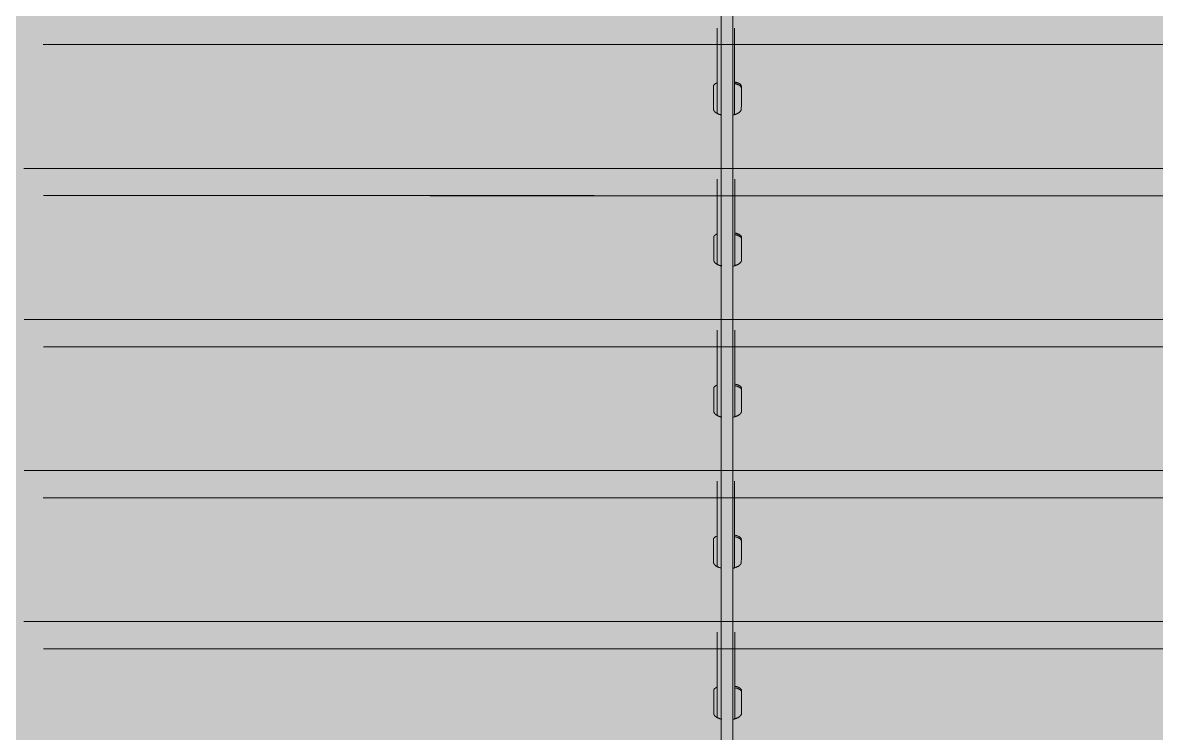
# Model space of a CAD drawing. Header units: millimetres. Extents: x 126 to 12547, y 1644 to 26714.
# Drawn here: x 840.5 to 934.3, y 25524.8 to 25583.6 of the extents above; entities that cross this region are included whole.
import ezdxf

# ---------------------------------------------------------------- set-up
doc = ezdxf.new("R2010")
doc.units = ezdxf.units.MM
doc.layers.add('cono piramide', color=4, linetype='Continuous')
for name, color, linetype, lineweight in [('F_ARREDI_pareti', 1, 'Continuous', 0), ('F_INFISSI', 4, 'Continuous', 5), ('F_MINERAL WALL', 6, 'Continuous', 5), ('F_Tendaggio', 252, 'Continuous', 5), ('F_VETRO', 140, 'Continuous', 5)]:
    doc.layers.add(name, color=color, linetype=linetype, lineweight=lineweight)

# ---------------------------------------------------------------- blocks, each defined once
blk = doc.blocks.new('TENDAGGIO_infisso piccolo_prospetto_fronte')
at = {"layer": 'F_Tendaggio'}
for p, q in [((734460.536, 513679.302), (734702.12, 513679.302)), ((734460.375, 513669.061), (734701.959, 513669.061)), ((734463.016, 513666.804), (734704.6, 513666.804)), ((734462.855, 513656.564), (734704.439, 513656.564)), ((734465.496, 513654.306), (734707.08, 513654.306)), ((734465.335, 513644.066), (734706.919, 513644.066)), ((734467.976, 513641.808), (734709.56, 513641.808)), ((734467.815, 513631.568), (734709.399, 513631.568)), ((734470.24, 513629.311), (734711.824, 513629.311))]:
    blk.add_line(p, q, dxfattribs=at)
for points in [[(734487.071, 514024.902), (734487.072, 513364.885)], [(734488.029, 513364.838), (734488.033, 513715.015)], [(734486.738, 513680.674), (734486.738, 513673.613)], [(734488.18, 513680.674), (734488.18, 513673.506)], [(734476.561, 513679.302), (734430.994, 513679.302)], [(734486.438, 513673.985), (734486.438, 513675.86), (734486.439, 513675.865), (734486.439, 513675.87), (734486.44, 513675.876), (734486.441, 513675.881), (734486.442, 513675.886), (734486.443, 513675.891), (734486.444, 513675.897), (734486.445, 513675.902), (734486.447, 513675.907), (734486.449, 513675.912), (734486.451, 513675.917), (734486.453, 513675.922), (734486.455, 513675.928), (734486.458, 513675.933), (734486.461, 513675.938), (734486.463, 513675.943), (734486.466, 513675.948), (734486.47, 513675.953), (734486.473, 513675.958), (734486.476, 513675.963), (734486.48, 513675.968), (734486.484, 513675.973), (734486.488, 513675.978), (734486.492, 513675.983), (734486.496, 513675.988), (734486.501, 513675.993), (734486.506, 513675.998), (734486.511, 513676.003), (734486.516, 513676.008), (734486.521, 513676.012), (734486.526, 513676.017), (734486.536, 513676.025), (734486.546, 513676.034), (734486.557, 513676.042), (734486.568, 513676.05), (734486.58, 513676.058), (734486.592, 513676.066), (734486.604, 513676.073), (734486.617, 513676.081), (734486.631, 513676.088), (734486.645, 513676.096), (734486.659, 513676.103), (734486.674, 513676.11), (734486.705, 513676.124), (734486.738, 513676.137)], [(734488.18, 513676.215), (734488.24, 513676.201), (734488.299, 513676.186), (734488.327, 513676.178), (734488.355, 513676.17), (734488.382, 513676.161), (734488.408, 513676.152), (734488.447, 513676.137), (734488.466, 513676.13), (734488.484, 513676.122), (734488.502, 513676.114), (734488.519, 513676.106), (734488.536, 513676.098), (734488.551, 513676.089), (734488.567, 513676.081), (734488.582, 513676.072), (734488.596, 513676.063), (734488.61, 513676.054), (734488.623, 513676.045), (734488.635, 513676.036), (734488.647, 513676.027), (734488.658, 513676.017), (734488.663, 513676.012), (734488.668, 513676.008), (734488.673, 513676.003), (734488.678, 513675.998), (734488.683, 513675.993), (734488.688, 513675.988), (734488.692, 513675.983), (734488.696, 513675.978), (734488.7, 513675.973), (734488.704, 513675.968), (734488.708, 513675.963), (734488.711, 513675.958), (734488.714, 513675.953), (734488.718, 513675.948), (734488.721, 513675.943), (734488.724, 513675.938), (734488.726, 513675.933), (734488.729, 513675.928), (734488.731, 513675.922), (734488.733, 513675.917), (734488.735, 513675.912), (734488.737, 513675.907), (734488.739, 513675.902), (734488.74, 513675.897), (734488.741, 513675.891), (734488.743, 513675.886), (734488.743, 513675.881), (734488.744, 513675.876), (734488.745, 513675.87), (734488.745, 513675.865), (734488.746, 513675.86), (734488.746, 513674.318), (734488.745, 513673.971), (734488.745, 513673.965), (734488.745, 513673.962), (734488.744, 513673.958), (734488.744, 513673.955), (734488.744, 513673.951), (734488.743, 513673.947), (734488.742, 513673.944), (734488.741, 513673.937), (734488.739, 513673.929), (734488.738, 513673.923), (734488.736, 513673.916), (734488.734, 513673.909), (734488.732, 513673.903), (734488.73, 513673.895), (734488.727, 513673.888), (734488.724, 513673.88), (734488.721, 513673.873), (734488.716, 513673.862), (734488.711, 513673.851), (734488.705, 513673.841), (734488.699, 513673.831), (734488.692, 513673.82), (734488.685, 513673.81), (734488.678, 513673.8), (734488.67, 513673.79), (734488.662, 513673.781), (734488.654, 513673.771), (734488.646, 513673.762), (734488.637, 513673.753), (734488.63, 513673.745), (734488.622, 513673.737), (734488.614, 513673.73), (734488.606, 513673.723), (734488.589, 513673.708), (734488.573, 513673.695), (734488.555, 513673.682), (734488.537, 513673.669), (734488.519, 513673.657), (734488.501, 513673.645), (734488.478, 513673.631), (734488.454, 513673.618), (734488.431, 513673.605), (734488.406, 513673.593), (734488.382, 513673.581), (734488.357, 513673.57), (734488.333, 513673.56), (734488.307, 513673.55), (734488.279, 513673.539), (734488.25, 513673.529), (734488.221, 513673.519), (734488.192, 513673.51), (734488.163, 513673.502), (734488.133, 513673.494), (734488.074, 513673.479)], [(734488.746, 513675.724), (734488.745, 513675.73), (734488.745, 513675.735), (734488.745, 513675.741), (734488.744, 513675.747), (734488.743, 513675.753), (734488.742, 513675.759), (734488.74, 513675.764), (734488.739, 513675.77), (734488.737, 513675.776), (734488.735, 513675.782), (734488.733, 513675.788), (734488.73, 513675.794), (734488.728, 513675.799), (734488.725, 513675.805), (734488.722, 513675.81), (734488.719, 513675.816), (734488.715, 513675.821), (734488.711, 513675.827), (734488.707, 513675.833), (734488.703, 513675.838), (734488.699, 513675.844), (734488.695, 513675.849), (734488.69, 513675.855), (734488.685, 513675.86), (734488.68, 513675.865), (734488.675, 513675.871), (734488.669, 513675.876), (734488.663, 513675.881), (734488.657, 513675.887), (734488.651, 513675.892), (734488.645, 513675.897), (734488.639, 513675.902), (734488.625, 513675.912), (734488.611, 513675.922), (734488.596, 513675.932), (734488.58, 513675.942), (734488.563, 513675.952), (734488.546, 513675.961), (734488.528, 513675.97), (734488.509, 513675.979), (734488.492, 513675.987), (734488.475, 513675.995), (734488.438, 513676.01), (734488.399, 513676.024), (734488.359, 513676.037), (734488.316, 513676.05), (734488.272, 513676.062), (734488.227, 513676.073), (734488.18, 513676.083)], [(734487.112, 513673.479), (734487.079, 513673.486), (734487.047, 513673.495), (734487.014, 513673.504), (734486.983, 513673.513), (734486.952, 513673.523), (734486.922, 513673.533), (734486.892, 513673.544), (734486.864, 513673.555), (734486.836, 513673.566), (734486.808, 513673.578), (734486.782, 513673.591), (734486.756, 513673.604), (734486.731, 513673.617), (734486.707, 513673.631), (734486.684, 513673.645), (734486.661, 513673.659), (734486.648, 513673.668), (734486.635, 513673.677), (734486.622, 513673.687), (734486.61, 513673.696), (734486.598, 513673.705), (734486.587, 513673.715), (734486.576, 513673.725), (734486.565, 513673.734), (734486.555, 513673.744), (734486.545, 513673.754), (734486.536, 513673.764), (734486.527, 513673.774), (734486.519, 513673.784), (734486.51, 513673.794), (734486.503, 513673.805), (734486.495, 513673.815), (734486.489, 513673.825), (734486.482, 513673.836), (734486.476, 513673.846), (734486.471, 513673.857), (734486.466, 513673.867), (734486.463, 513673.873), (734486.461, 513673.878), (734486.459, 513673.883), (734486.457, 513673.889), (734486.455, 513673.894), (734486.453, 513673.899), (734486.451, 513673.905), (734486.449, 513673.91), (734486.448, 513673.915), (734486.447, 513673.921), (734486.445, 513673.926), (734486.444, 513673.931), (734486.443, 513673.937), (734486.442, 513673.942), (734486.441, 513673.948), (734486.44, 513673.953), (734486.44, 513673.958), (734486.439, 513673.964), (734486.439, 513673.969), (734486.439, 513673.975), (734486.438, 513673.98), (734486.438, 513673.985)], [(734429.398, 513669.062), (734476.436, 513669.062)], [(734486.758, 513668.176), (734486.758, 513661.116)], [(734488.2, 513668.176), (734488.2, 513661.009)], [(734476.581, 513666.805), (734431.014, 513666.805)], [(734486.459, 513661.488), (734486.459, 513663.362), (734486.459, 513663.368), (734486.46, 513663.373), (734486.46, 513663.378), (734486.461, 513663.383), (734486.462, 513663.389), (734486.463, 513663.394), (734486.464, 513663.399), (734486.466, 513663.404), (734486.468, 513663.41), (734486.469, 513663.415), (734486.471, 513663.42), (734486.474, 513663.425), (734486.476, 513663.43), (734486.478, 513663.435), (734486.481, 513663.441), (734486.484, 513663.446), (734486.487, 513663.451), (734486.49, 513663.456), (734486.493, 513663.461), (734486.497, 513663.466), (734486.501, 513663.471), (734486.504, 513663.476), (734486.508, 513663.481), (734486.513, 513663.486), (734486.517, 513663.491), (734486.521, 513663.496), (734486.526, 513663.5), (734486.531, 513663.505), (734486.536, 513663.51), (734486.541, 513663.515), (734486.547, 513663.52), (734486.556, 513663.528), (734486.567, 513663.536), (734486.577, 513663.544), (734486.588, 513663.552), (734486.6, 513663.56), (734486.612, 513663.568), (734486.625, 513663.576), (734486.638, 513663.583), (734486.651, 513663.591), (734486.665, 513663.598), (734486.68, 513663.606), (734486.695, 513663.613), (734486.725, 513663.627), (734486.758, 513663.64)], [(734488.2, 513663.717), (734488.261, 513663.704), (734488.319, 513663.689), (734488.348, 513663.68), (734488.375, 513663.672), (734488.402, 513663.663), (734488.429, 513663.654), (734488.468, 513663.64), (734488.486, 513663.632), (734488.505, 513663.624), (734488.522, 513663.617), (734488.539, 513663.608), (734488.556, 513663.6), (734488.572, 513663.592), (734488.587, 513663.583), (734488.602, 513663.575), (734488.616, 513663.566), (734488.63, 513663.557), (734488.643, 513663.548), (734488.655, 513663.539), (734488.667, 513663.529), (734488.678, 513663.52), (734488.684, 513663.515), (734488.689, 513663.51), (734488.694, 513663.505), (734488.699, 513663.5), (734488.704, 513663.496), (734488.708, 513663.491), (734488.712, 513663.486), (734488.717, 513663.481), (734488.721, 513663.476), (734488.724, 513663.471), (734488.728, 513663.466), (734488.732, 513663.461), (734488.735, 513663.456), (734488.738, 513663.451), (734488.741, 513663.446), (734488.744, 513663.441), (734488.747, 513663.435), (734488.749, 513663.43), (734488.752, 513663.425), (734488.754, 513663.42), (734488.756, 513663.415), (734488.757, 513663.41), (734488.759, 513663.404), (734488.761, 513663.399), (734488.762, 513663.394), (734488.763, 513663.389), (734488.764, 513663.383), (734488.765, 513663.378), (734488.765, 513663.373), (734488.766, 513663.368), (734488.766, 513663.362), (734488.766, 513661.821), (734488.766, 513661.474), (734488.765, 513661.467), (734488.765, 513661.464), (734488.765, 513661.461), (734488.765, 513661.457), (734488.764, 513661.454), (734488.764, 513661.45), (734488.763, 513661.446), (734488.762, 513661.439), (734488.76, 513661.432), (734488.758, 513661.425), (734488.757, 513661.419), (734488.755, 513661.412), (734488.753, 513661.405), (734488.75, 513661.398), (734488.748, 513661.39), (734488.745, 513661.383), (734488.741, 513661.375), (734488.736, 513661.365), (734488.731, 513661.354), (734488.725, 513661.344), (734488.719, 513661.333), (734488.713, 513661.323), (734488.706, 513661.313), (734488.698, 513661.303), (734488.691, 513661.293), (734488.683, 513661.283), (734488.675, 513661.274), (734488.667, 513661.265), (734488.658, 513661.255), (734488.65, 513661.248), (734488.643, 513661.24), (734488.635, 513661.233), (734488.627, 513661.225), (734488.61, 513661.211), (734488.593, 513661.197), (734488.576, 513661.184), (734488.558, 513661.171), (734488.54, 513661.159), (734488.521, 513661.147), (734488.498, 513661.134), (734488.475, 513661.12), (734488.451, 513661.107), (734488.427, 513661.095), (734488.403, 513661.084), (734488.378, 513661.073), (734488.353, 513661.062), (734488.328, 513661.052), (734488.299, 513661.042), (734488.271, 513661.031), (734488.242, 513661.022), (734488.212, 513661.013), (734488.183, 513661.004), (734488.154, 513660.996), (734488.094, 513660.982)], [(734488.766, 513663.226), (734488.766, 513663.232), (734488.766, 513663.238), (734488.765, 513663.244), (734488.764, 513663.25), (734488.763, 513663.256), (734488.762, 513663.261), (734488.761, 513663.267), (734488.759, 513663.273), (734488.757, 513663.279), (734488.755, 513663.285), (734488.753, 513663.29), (734488.751, 513663.296), (734488.748, 513663.302), (734488.745, 513663.307), (734488.742, 513663.313), (734488.739, 513663.318), (734488.736, 513663.324), (734488.732, 513663.33), (734488.728, 513663.335), (734488.724, 513663.341), (734488.72, 513663.346), (734488.715, 513663.352), (734488.71, 513663.357), (734488.705, 513663.363), (734488.7, 513663.368), (734488.695, 513663.373), (734488.69, 513663.379), (734488.684, 513663.384), (734488.678, 513663.389), (734488.672, 513663.394), (734488.666, 513663.4), (734488.659, 513663.405), (734488.646, 513663.415), (734488.631, 513663.425), (734488.616, 513663.435), (734488.6, 513663.445), (734488.584, 513663.454), (734488.567, 513663.464), (734488.549, 513663.473), (734488.53, 513663.482), (734488.513, 513663.49), (734488.495, 513663.498), (734488.458, 513663.512), (734488.42, 513663.527), (734488.379, 513663.54), (734488.337, 513663.553), (734488.293, 513663.565), (734488.247, 513663.576), (734488.2, 513663.586)], [(734487.133, 513660.981), (734487.1, 513660.989), (734487.067, 513660.997), (734487.035, 513661.006), (734487.003, 513661.015), (734486.973, 513661.025), (734486.942, 513661.035), (734486.913, 513661.046), (734486.884, 513661.057), (734486.856, 513661.069), (734486.829, 513661.081), (734486.802, 513661.093), (734486.776, 513661.106), (734486.751, 513661.12), (734486.727, 513661.133), (734486.704, 513661.147), (734486.682, 513661.162), (734486.668, 513661.171), (734486.655, 513661.18), (734486.643, 513661.189), (734486.631, 513661.199), (734486.619, 513661.208), (734486.607, 513661.218), (734486.596, 513661.227), (734486.586, 513661.237), (734486.576, 513661.247), (734486.566, 513661.257), (734486.556, 513661.267), (734486.548, 513661.277), (734486.539, 513661.287), (734486.531, 513661.297), (734486.523, 513661.307), (734486.516, 513661.318), (734486.509, 513661.328), (734486.503, 513661.338), (734486.497, 513661.349), (734486.491, 513661.359), (734486.486, 513661.37), (734486.484, 513661.375), (734486.481, 513661.381), (734486.479, 513661.386), (734486.477, 513661.391), (734486.475, 513661.396), (734486.473, 513661.402), (734486.472, 513661.407), (734486.47, 513661.413), (734486.468, 513661.418), (734486.467, 513661.423), (734486.466, 513661.429), (734486.465, 513661.434), (734486.463, 513661.439), (734486.463, 513661.445), (734486.462, 513661.45), (734486.461, 513661.456), (734486.46, 513661.461), (734486.46, 513661.466), (734486.459, 513661.472), (734486.459, 513661.477), (734486.459, 513661.483), (734486.459, 513661.488)], [(734429.419, 513656.565), (734476.457, 513656.565)], [(734486.758, 513655.679), (734486.758, 513648.618)], [(734488.2, 513655.679), (734488.2, 513648.511)], [(734476.581, 513654.307), (734431.014, 513654.307)], [(734486.459, 513648.99), (734486.459, 513650.865), (734486.459, 513650.87), (734486.46, 513650.875), (734486.46, 513650.88), (734486.461, 513650.886), (734486.462, 513650.891), (734486.463, 513650.896), (734486.464, 513650.901), (734486.466, 513650.907), (734486.468, 513650.912), (734486.469, 513650.917), (734486.471, 513650.922), (734486.474, 513650.927), (734486.476, 513650.933), (734486.478, 513650.938), (734486.481, 513650.943), (734486.484, 513650.948), (734486.487, 513650.953), (734486.49, 513650.958), (734486.493, 513650.963), (734486.497, 513650.968), (734486.501, 513650.973), (734486.504, 513650.978), (734486.508, 513650.983), (734486.513, 513650.988), (734486.517, 513650.993), (734486.521, 513650.998), (734486.526, 513651.003), (734486.531, 513651.008), (734486.536, 513651.012), (734486.541, 513651.017), (734486.547, 513651.022), (734486.556, 513651.03), (734486.567, 513651.039), (734486.577, 513651.047), (734486.588, 513651.055), (734486.6, 513651.063), (734486.612, 513651.07), (734486.625, 513651.078), (734486.638, 513651.086), (734486.651, 513651.093), (734486.665, 513651.101), (734486.68, 513651.108), (734486.695, 513651.115), (734486.725, 513651.129), (734486.758, 513651.142)], [(734488.2, 513651.219), (734488.261, 513651.206), (734488.319, 513651.191), (734488.348, 513651.183), (734488.375, 513651.174), (734488.402, 513651.166), (734488.429, 513651.157), (734488.468, 513651.142), (734488.486, 513651.134), (734488.505, 513651.127), (734488.522, 513651.119), (734488.539, 513651.111), (734488.556, 513651.102), (734488.572, 513651.094), (734488.587, 513651.086), (734488.602, 513651.077), (734488.616, 513651.068), (734488.63, 513651.059), (734488.643, 513651.05), (734488.655, 513651.041), (734488.667, 513651.031), (734488.678, 513651.022), (734488.684, 513651.017), (734488.689, 513651.012), (734488.694, 513651.008), (734488.699, 513651.003), (734488.704, 513650.998), (734488.708, 513650.993), (734488.712, 513650.988), (734488.717, 513650.983), (734488.721, 513650.978), (734488.724, 513650.973), (734488.728, 513650.968), (734488.732, 513650.963), (734488.735, 513650.958), (734488.738, 513650.953), (734488.741, 513650.948), (734488.744, 513650.943), (734488.747, 513650.938), (734488.749, 513650.933), (734488.752, 513650.927), (734488.754, 513650.922), (734488.756, 513650.917), (734488.757, 513650.912), (734488.759, 513650.907), (734488.761, 513650.901), (734488.762, 513650.896), (734488.763, 513650.891), (734488.764, 513650.886), (734488.765, 513650.88), (734488.765, 513650.875), (734488.766, 513650.87), (734488.766, 513650.865), (734488.766, 513649.323), (734488.766, 513648.976), (734488.765, 513648.97), (734488.765, 513648.966), (734488.765, 513648.963), (734488.765, 513648.96), (734488.764, 513648.956), (734488.764, 513648.952), (734488.763, 513648.949), (734488.762, 513648.942), (734488.76, 513648.934), (734488.758, 513648.928), (734488.757, 513648.921), (734488.755, 513648.914), (734488.753, 513648.908), (734488.75, 513648.9), (734488.748, 513648.893), (734488.745, 513648.885), (734488.741, 513648.878), (734488.736, 513648.867), (734488.731, 513648.856), (734488.725, 513648.846), (734488.719, 513648.836), (734488.713, 513648.825), (734488.706, 513648.815), (734488.698, 513648.805), (734488.691, 513648.795), (734488.683, 513648.785), (734488.675, 513648.776), (734488.667, 513648.767), (734488.658, 513648.758), (734488.65, 513648.75), (734488.643, 513648.742), (734488.635, 513648.735), (734488.627, 513648.728), (734488.61, 513648.713), (734488.593, 513648.7), (734488.576, 513648.686), (734488.558, 513648.674), (734488.54, 513648.661), (734488.521, 513648.65), (734488.498, 513648.636), (734488.475, 513648.622), (734488.451, 513648.61), (734488.427, 513648.598), (734488.403, 513648.586), (734488.378, 513648.575), (734488.353, 513648.565), (734488.328, 513648.555), (734488.299, 513648.544), (734488.271, 513648.534), (734488.242, 513648.524), (734488.212, 513648.515), (734488.183, 513648.506), (734488.154, 513648.498), (734488.094, 513648.484)], [(734488.766, 513650.729), (734488.766, 513650.734), (734488.766, 513650.74), (734488.765, 513650.746), (734488.764, 513650.752), (734488.763, 513650.758), (734488.762, 513650.764), (734488.761, 513650.769), (734488.759, 513650.775), (734488.757, 513650.781), (734488.755, 513650.787), (734488.753, 513650.793), (734488.751, 513650.798), (734488.748, 513650.804), (734488.745, 513650.81), (734488.742, 513650.815), (734488.739, 513650.821), (734488.736, 513650.826), (734488.732, 513650.832), (734488.728, 513650.837), (734488.724, 513650.843), (734488.72, 513650.848), (734488.715, 513650.854), (734488.71, 513650.859), (734488.705, 513650.865), (734488.7, 513650.87), (734488.695, 513650.876), (734488.69, 513650.881), (734488.684, 513650.886), (734488.678, 513650.892), (734488.672, 513650.897), (734488.666, 513650.902), (734488.659, 513650.907), (734488.646, 513650.917), (734488.631, 513650.927), (734488.616, 513650.937), (734488.6, 513650.947), (734488.584, 513650.957), (734488.567, 513650.966), (734488.549, 513650.975), (734488.53, 513650.984), (734488.513, 513650.992), (734488.495, 513651), (734488.458, 513651.015), (734488.42, 513651.029), (734488.379, 513651.042), (734488.337, 513651.055), (734488.293, 513651.067), (734488.247, 513651.078), (734488.2, 513651.088)], [(734487.133, 513648.483), (734487.1, 513648.491), (734487.067, 513648.5), (734487.035, 513648.508), (734487.003, 513648.518), (734486.973, 513648.528), (734486.942, 513648.538), (734486.913, 513648.548), (734486.884, 513648.56), (734486.856, 513648.571), (734486.829, 513648.583), (734486.802, 513648.596), (734486.776, 513648.609), (734486.751, 513648.622), (734486.727, 513648.635), (734486.704, 513648.649), (734486.682, 513648.664), (734486.668, 513648.673), (734486.655, 513648.682), (734486.643, 513648.691), (734486.631, 513648.701), (734486.619, 513648.71), (734486.607, 513648.72), (734486.596, 513648.729), (734486.586, 513648.739), (734486.576, 513648.749), (734486.566, 513648.759), (734486.556, 513648.769), (734486.548, 513648.779), (734486.539, 513648.789), (734486.531, 513648.799), (734486.523, 513648.81), (734486.516, 513648.82), (734486.509, 513648.83), (734486.503, 513648.841), (734486.497, 513648.851), (734486.491, 513648.862), (734486.486, 513648.872), (734486.484, 513648.877), (734486.481, 513648.883), (734486.479, 513648.888), (734486.477, 513648.893), (734486.475, 513648.899), (734486.473, 513648.904), (734486.472, 513648.909), (734486.47, 513648.915), (734486.468, 513648.92), (734486.467, 513648.926), (734486.466, 513648.931), (734486.465, 513648.936), (734486.463, 513648.942), (734486.463, 513648.947), (734486.462, 513648.952), (734486.461, 513648.958), (734486.46, 513648.963), (734486.46, 513648.969), (734486.459, 513648.974), (734486.459, 513648.979), (734486.459, 513648.985), (734486.459, 513648.99)], [(734429.419, 513644.067), (734476.457, 513644.067)], [(734486.738, 513643.18), (734486.738, 513636.12)], [(734488.18, 513643.18), (734488.18, 513636.013)], [(734476.561, 513641.809), (734430.994, 513641.809)], [(734486.438, 513636.492), (734486.438, 513638.366), (734486.439, 513638.372), (734486.439, 513638.377), (734486.44, 513638.382), (734486.441, 513638.388), (734486.442, 513638.393), (734486.443, 513638.398), (734486.444, 513638.403), (734486.445, 513638.409), (734486.447, 513638.414), (734486.449, 513638.419), (734486.451, 513638.424), (734486.453, 513638.429), (734486.455, 513638.434), (734486.458, 513638.44), (734486.461, 513638.445), (734486.463, 513638.45), (734486.466, 513638.455), (734486.47, 513638.46), (734486.473, 513638.465), (734486.476, 513638.47), (734486.48, 513638.475), (734486.484, 513638.48), (734486.488, 513638.485), (734486.492, 513638.49), (734486.496, 513638.495), (734486.501, 513638.5), (734486.506, 513638.505), (734486.511, 513638.509), (734486.516, 513638.514), (734486.521, 513638.519), (734486.526, 513638.524), (734486.536, 513638.532), (734486.546, 513638.54), (734486.557, 513638.549), (734486.568, 513638.557), (734486.58, 513638.565), (734486.592, 513638.572), (734486.604, 513638.58), (734486.617, 513638.588), (734486.631, 513638.595), (734486.645, 513638.603), (734486.659, 513638.61), (734486.674, 513638.617), (734486.705, 513638.631), (734486.738, 513638.644)], [(734488.18, 513638.721), (734488.24, 513638.708), (734488.299, 513638.693), (734488.327, 513638.685), (734488.355, 513638.676), (734488.382, 513638.668), (734488.408, 513638.659), (734488.447, 513638.644), (734488.466, 513638.636), (734488.484, 513638.629), (734488.502, 513638.621), (734488.519, 513638.613), (734488.536, 513638.604), (734488.551, 513638.596), (734488.567, 513638.587), (734488.582, 513638.579), (734488.596, 513638.57), (734488.61, 513638.561), (734488.623, 513638.552), (734488.635, 513638.543), (734488.647, 513638.533), (734488.658, 513638.524), (734488.663, 513638.519), (734488.668, 513638.514), (734488.673, 513638.509), (734488.678, 513638.505), (734488.683, 513638.5), (734488.688, 513638.495), (734488.692, 513638.49), (734488.696, 513638.485), (734488.7, 513638.48), (734488.704, 513638.475), (734488.708, 513638.47), (734488.711, 513638.465), (734488.714, 513638.46), (734488.718, 513638.455), (734488.721, 513638.45), (734488.724, 513638.445), (734488.726, 513638.44), (734488.729, 513638.434), (734488.731, 513638.429), (734488.733, 513638.424), (734488.735, 513638.419), (734488.737, 513638.414), (734488.739, 513638.409), (734488.74, 513638.403), (734488.741, 513638.398), (734488.743, 513638.393), (734488.743, 513638.388), (734488.744, 513638.382), (734488.745, 513638.377), (734488.745, 513638.372), (734488.746, 513638.366), (734488.746, 513636.825), (734488.745, 513636.478), (734488.745, 513636.471), (734488.745, 513636.468), (734488.744, 513636.465), (734488.744, 513636.461), (734488.744, 513636.458), (734488.743, 513636.454), (734488.742, 513636.451), (734488.741, 513636.443), (734488.739, 513636.436), (734488.738, 513636.429), (734488.736, 513636.423), (734488.734, 513636.416), (734488.732, 513636.409), (734488.73, 513636.402), (734488.727, 513636.394), (734488.724, 513636.387), (734488.721, 513636.38), (734488.716, 513636.369), (734488.711, 513636.358), (734488.705, 513636.348), (734488.699, 513636.337), (734488.692, 513636.327), (734488.685, 513636.317), (734488.678, 513636.307), (734488.67, 513636.297), (734488.662, 513636.287), (734488.654, 513636.278), (734488.646, 513636.269), (734488.637, 513636.26), (734488.63, 513636.252), (734488.622, 513636.244), (734488.614, 513636.237), (734488.606, 513636.229), (734488.589, 513636.215), (734488.573, 513636.201), (734488.555, 513636.188), (734488.537, 513636.176), (734488.519, 513636.163), (734488.501, 513636.152), (734488.478, 513636.138), (734488.454, 513636.124), (734488.431, 513636.112), (734488.406, 513636.1), (734488.382, 513636.088), (734488.357, 513636.077), (734488.333, 513636.066), (734488.307, 513636.056), (734488.279, 513636.046), (734488.25, 513636.036), (734488.221, 513636.026), (734488.192, 513636.017), (734488.163, 513636.008), (734488.133, 513636), (734488.074, 513635.986)], [(734488.746, 513638.23), (734488.745, 513638.236), (734488.745, 513638.242), (734488.745, 513638.248), (734488.744, 513638.254), (734488.743, 513638.26), (734488.742, 513638.265), (734488.74, 513638.271), (734488.739, 513638.277), (734488.737, 513638.283), (734488.735, 513638.289), (734488.733, 513638.295), (734488.73, 513638.3), (734488.728, 513638.306), (734488.725, 513638.312), (734488.722, 513638.317), (734488.719, 513638.322), (734488.715, 513638.328), (734488.711, 513638.334), (734488.707, 513638.339), (734488.703, 513638.345), (734488.699, 513638.35), (734488.695, 513638.356), (734488.69, 513638.361), (734488.685, 513638.367), (734488.68, 513638.372), (734488.675, 513638.377), (734488.669, 513638.383), (734488.663, 513638.388), (734488.657, 513638.393), (734488.651, 513638.399), (734488.645, 513638.404), (734488.639, 513638.409), (734488.625, 513638.419), (734488.611, 513638.429), (734488.596, 513638.439), (734488.58, 513638.449), (734488.563, 513638.458), (734488.546, 513638.468), (734488.528, 513638.477), (734488.509, 513638.486), (734488.492, 513638.494), (734488.475, 513638.502), (734488.438, 513638.517), (734488.399, 513638.531), (734488.359, 513638.544), (734488.316, 513638.557), (734488.272, 513638.569), (734488.227, 513638.58), (734488.18, 513638.59)], [(734487.112, 513635.985), (734487.079, 513635.993), (734487.047, 513636.001), (734487.014, 513636.01), (734486.983, 513636.02), (734486.952, 513636.029), (734486.922, 513636.04), (734486.892, 513636.05), (734486.864, 513636.062), (734486.836, 513636.073), (734486.808, 513636.085), (734486.782, 513636.098), (734486.756, 513636.11), (734486.731, 513636.124), (734486.707, 513636.137), (734486.684, 513636.151), (734486.661, 513636.166), (734486.648, 513636.175), (734486.635, 513636.184), (734486.622, 513636.193), (734486.61, 513636.203), (734486.598, 513636.212), (734486.587, 513636.222), (734486.576, 513636.231), (734486.565, 513636.241), (734486.555, 513636.251), (734486.545, 513636.261), (734486.536, 513636.271), (734486.527, 513636.281), (734486.519, 513636.291), (734486.51, 513636.301), (734486.503, 513636.311), (734486.495, 513636.322), (734486.489, 513636.332), (734486.482, 513636.343), (734486.476, 513636.353), (734486.471, 513636.364), (734486.466, 513636.374), (734486.463, 513636.379), (734486.461, 513636.385), (734486.459, 513636.39), (734486.457, 513636.395), (734486.455, 513636.401), (734486.453, 513636.406), (734486.451, 513636.411), (734486.449, 513636.417), (734486.448, 513636.422), (734486.447, 513636.427), (734486.445, 513636.433), (734486.444, 513636.438), (734486.443, 513636.444), (734486.442, 513636.449), (734486.441, 513636.454), (734486.44, 513636.46), (734486.44, 513636.465), (734486.439, 513636.471), (734486.439, 513636.476), (734486.439, 513636.481), (734486.438, 513636.487), (734486.438, 513636.492)], [(734429.398, 513631.569), (734476.436, 513631.569)], [(734486.758, 513630.683), (734486.758, 513623.623)], [(734488.2, 513630.683), (734488.2, 513623.516)], [(734476.581, 513629.312), (734431.014, 513629.312)], [(734486.459, 513623.995), (734486.459, 513625.869), (734486.459, 513625.874), (734486.46, 513625.88), (734486.46, 513625.885), (734486.461, 513625.89), (734486.462, 513625.895), (734486.463, 513625.901), (734486.464, 513625.906), (734486.466, 513625.911), (734486.468, 513625.916), (734486.469, 513625.922), (734486.471, 513625.927), (734486.474, 513625.932), (734486.476, 513625.937), (734486.478, 513625.942), (734486.481, 513625.947), (734486.484, 513625.952), (734486.487, 513625.957), (734486.49, 513625.963), (734486.493, 513625.968), (734486.497, 513625.973), (734486.501, 513625.978), (734486.504, 513625.983), (734486.508, 513625.988), (734486.513, 513625.992), (734486.517, 513625.997), (734486.521, 513626.002), (734486.526, 513626.007), (734486.531, 513626.012), (734486.536, 513626.017), (734486.541, 513626.022), (734486.547, 513626.026), (734486.556, 513626.035), (734486.567, 513626.043), (734486.577, 513626.051), (734486.588, 513626.059), (734486.6, 513626.067), (734486.612, 513626.075), (734486.625, 513626.083), (734486.638, 513626.09), (734486.651, 513626.098), (734486.665, 513626.105), (734486.68, 513626.112), (734486.695, 513626.119), (734486.725, 513626.133), (734486.758, 513626.147)], [(734488.2, 513626.224), (734488.261, 513626.21), (734488.319, 513626.195), (734488.348, 513626.187), (734488.375, 513626.179), (734488.402, 513626.17), (734488.429, 513626.161), (734488.468, 513626.146), (734488.486, 513626.139), (734488.505, 513626.131), (734488.522, 513626.123), (734488.539, 513626.115), (734488.556, 513626.107), (734488.572, 513626.099), (734488.587, 513626.09), (734488.602, 513626.081), (734488.616, 513626.073), (734488.63, 513626.064), (734488.643, 513626.055), (734488.655, 513626.045), (734488.667, 513626.036), (734488.678, 513626.027), (734488.684, 513626.022), (734488.689, 513626.017), (734488.694, 513626.012), (734488.699, 513626.007), (734488.704, 513626.002), (734488.708, 513625.997), (734488.712, 513625.992), (734488.717, 513625.988), (734488.721, 513625.983), (734488.724, 513625.978), (734488.728, 513625.973), (734488.732, 513625.968), (734488.735, 513625.963), (734488.738, 513625.957), (734488.741, 513625.952), (734488.744, 513625.947), (734488.747, 513625.942), (734488.749, 513625.937), (734488.752, 513625.932), (734488.754, 513625.927), (734488.756, 513625.922), (734488.757, 513625.916), (734488.759, 513625.911), (734488.761, 513625.906), (734488.762, 513625.901), (734488.763, 513625.895), (734488.764, 513625.89), (734488.765, 513625.885), (734488.765, 513625.88), (734488.766, 513625.874), (734488.766, 513625.869), (734488.766, 513624.328), (734488.766, 513623.98), (734488.765, 513623.974), (734488.765, 513623.971), (734488.765, 513623.968), (734488.765, 513623.964), (734488.764, 513623.96), (734488.764, 513623.957), (734488.763, 513623.953), (734488.762, 513623.946), (734488.76, 513623.939), (734488.758, 513623.932), (734488.757, 513623.925), (734488.755, 513623.919), (734488.753, 513623.912), (734488.75, 513623.904), (734488.748, 513623.897), (734488.745, 513623.89), (734488.741, 513623.882), (734488.736, 513623.871), (734488.731, 513623.861), (734488.725, 513623.85), (734488.719, 513623.84), (734488.713, 513623.83), (734488.706, 513623.819), (734488.698, 513623.809), (734488.691, 513623.8), (734488.683, 513623.79), (734488.675, 513623.78), (734488.667, 513623.771), (734488.658, 513623.762), (734488.65, 513623.754), (734488.643, 513623.747), (734488.635, 513623.739), (734488.627, 513623.732), (734488.61, 513623.718), (734488.593, 513623.704), (734488.576, 513623.691), (734488.558, 513623.678), (734488.54, 513623.666), (734488.521, 513623.654), (734488.498, 513623.64), (734488.475, 513623.627), (734488.451, 513623.614), (734488.427, 513623.602), (734488.403, 513623.591), (734488.378, 513623.58), (734488.353, 513623.569), (734488.328, 513623.559), (734488.299, 513623.548), (734488.271, 513623.538), (734488.242, 513623.528), (734488.212, 513623.519), (734488.183, 513623.511), (734488.154, 513623.503), (734488.094, 513623.488)], [(734488.766, 513625.733), (734488.766, 513625.739), (734488.766, 513625.745), (734488.765, 513625.751), (734488.764, 513625.756), (734488.763, 513625.762), (734488.762, 513625.768), (734488.761, 513625.774), (734488.759, 513625.779), (734488.757, 513625.785), (734488.755, 513625.791), (734488.753, 513625.797), (734488.751, 513625.803), (734488.748, 513625.809), (734488.745, 513625.814), (734488.742, 513625.82), (734488.739, 513625.825), (734488.736, 513625.831), (734488.732, 513625.836), (734488.728, 513625.842), (734488.724, 513625.847), (734488.72, 513625.853), (734488.715, 513625.858), (734488.71, 513625.864), (734488.705, 513625.869), (734488.7, 513625.875), (734488.695, 513625.88), (734488.69, 513625.885), (734488.684, 513625.891), (734488.678, 513625.896), (734488.672, 513625.901), (734488.666, 513625.906), (734488.659, 513625.912), (734488.646, 513625.922), (734488.631, 513625.932), (734488.616, 513625.942), (734488.6, 513625.952), (734488.584, 513625.961), (734488.567, 513625.97), (734488.549, 513625.98), (734488.53, 513625.989), (734488.513, 513625.997), (734488.495, 513626.004), (734488.458, 513626.019), (734488.42, 513626.033), (734488.379, 513626.047), (734488.337, 513626.059), (734488.293, 513626.071), (734488.247, 513626.082), (734488.2, 513626.093)], [(734487.133, 513623.488), (734487.1, 513623.496), (734487.067, 513623.504), (734487.035, 513623.513), (734487.003, 513623.522), (734486.973, 513623.532), (734486.942, 513623.542), (734486.913, 513623.553), (734486.884, 513623.564), (734486.856, 513623.576), (734486.829, 513623.588), (734486.802, 513623.6), (734486.776, 513623.613), (734486.751, 513623.626), (734486.727, 513623.64), (734486.704, 513623.654), (734486.682, 513623.668), (734486.668, 513623.677), (734486.655, 513623.687), (734486.643, 513623.696), (734486.631, 513623.705), (734486.619, 513623.715), (734486.607, 513623.724), (734486.596, 513623.734), (734486.586, 513623.744), (734486.576, 513623.754), (734486.566, 513623.763), (734486.556, 513623.773), (734486.548, 513623.783), (734486.539, 513623.794), (734486.531, 513623.804), (734486.523, 513623.814), (734486.516, 513623.824), (734486.509, 513623.835), (734486.503, 513623.845), (734486.497, 513623.856), (734486.491, 513623.866), (734486.486, 513623.877), (734486.484, 513623.882), (734486.481, 513623.887), (734486.479, 513623.893), (734486.477, 513623.898), (734486.475, 513623.903), (734486.473, 513623.909), (734486.472, 513623.914), (734486.47, 513623.919), (734486.468, 513623.925), (734486.467, 513623.93), (734486.466, 513623.935), (734486.465, 513623.941), (734486.463, 513623.946), (734486.463, 513623.952), (734486.462, 513623.957), (734486.461, 513623.962), (734486.46, 513623.968), (734486.46, 513623.973), (734486.459, 513623.979), (734486.459, 513623.984), (734486.459, 513623.989), (734486.459, 513623.995)]]:
    blk.add_lwpolyline(points, dxfattribs=at)
blk = doc.blocks.new('INFISSO L.400 MM_prospetto_fronte')
at = {"layer": 'F_VETRO', "transparency": 33554579}
h = blk.add_hatch(color=153, dxfattribs=at)
h.dxf.hatch_style = 1
h.set_gradient(color1=(102, 153, 204), color2=(251, 252, 254), rotation=45, one_color=1, tint=0.994624)
h.paths.add_polyline_path([(-15858.477, 12715.626), (-16258.477, 12715.626), (-16258.477, 11495.626), (-15858.477, 11495.626)])
blk = doc.blocks.new('RIV.to_pareti e soffitto_slider_armadiature_camera master_sez.......')
at = {"layer": 'F_INFISSI', "true_color": 0x636466}
h = blk.add_hatch(color=251, dxfattribs=at)
h.dxf.hatch_style = 1
h.paths.add_polyline_path([(734352.116, 514201.277), (734352.116, 512921.277), (734812.116, 512921.277), (734812.116, 514201.277)])
h.paths.add_polyline_path([(734382.116, 514171.277), (734782.116, 514171.277), (734782.116, 512951.277), (734382.116, 512951.277)], flags=16)
at = {"layer": 'F_MINERAL WALL', "true_color": 0x636466, "transparency": 33554559}
h = blk.add_hatch(dxfattribs=at)
h.set_pattern_fill('AR-SAND', color=251)
h.set_pattern_definition([(37.5, (2500, 0), (-1.6000313, 48.9413237), [0, -38.608, 0, -43.18, 0, -41.275]), (7.5, (2500, 0), (44.9523283, 71.68251), [0, -20.828, 0, -34.798, 0, -13.335]), (327.5, (2468.76, 0), (79.099237, 0.1437185), [0, -12.7, 0, -45.72, 0, -59.69]), (317.5, (2468.76, 0), (76.355645, 22.2929323), [0, -6.35, 0, -29.972, 0, -34.29])])
h.paths.add_polyline_path([(733693.124, 514601.278), (733693.124, 512521.278), (734878.124, 512521.278), (734878.124, 514601.278)])
h.paths.add_polyline_path([(734822.116, 514211.277), (734822.116, 512911.277), (734342.116, 512911.277), (734342.116, 514211.277)], flags=16)
at = {"color": 1}
blk.add_blockref('INFISSO L.400 MM_prospetto_fronte', (750640.594, 501455.651), dxfattribs=at)
at = {"layer": 'cono piramide', "color": 2, "lineweight": 5}
blk.add_blockref('TENDAGGIO_infisso piccolo_prospetto_fronte', (-21.487, -10.001), dxfattribs=at)

msp = doc.modelspace()

# ---------------------------------------------------------------- block references
at = {"layer": 'F_ARREDI_pareti', "color": 2, "lineweight": 5}
msp.add_blockref('RIV.to_pareti e soffitto_slider_armadiature_camera master_sez.......', (-733567.336, -488087.481), dxfattribs=at)

doc.saveas('drawing.dxf')
